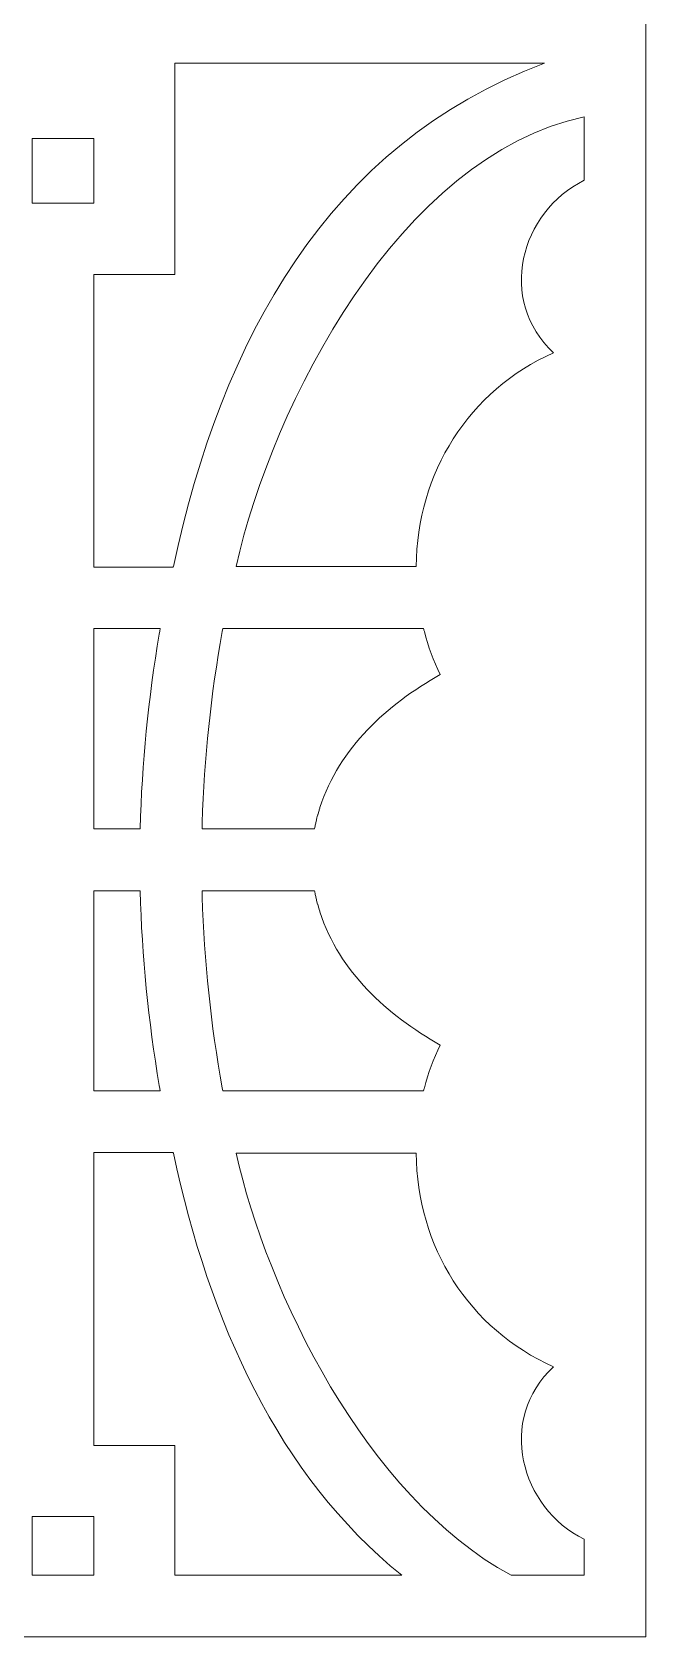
# Model space of a CAD drawing. Header units: centimetres. Extents: x -10 to 9.9, y -5 to 13.4.
# Drawn here: x 8.19 to 9.925, y -5 to -0.461 of the extents above; entities that cross this region are included whole.
import ezdxf

# ---------------------------------------------------------------- set-up
doc = ezdxf.new("R2010")
doc.units = ezdxf.units.CM
doc.header["$MEASUREMENT"] = 0
doc.layers.add('layer 1', color=7, linetype='Continuous')

msp = doc.modelspace()

# ---------------------------------------------------------------- linework, layer by layer
at = {"layer": 'layer 1', "color": 242, "lineweight": 9}
for points, knots in [([(0.17453, 13.44236), (0.17453, 13.44236), (0.34885, 13.44236), (0.34885, 13.44236), (0.34885, 13.44236), (0.34885, 13.44236), (9.75098, 13.44236), (9.75098, 13.44236), (9.75098, 13.44236), (9.75098, 13.44236), (9.9253, 13.44236), (9.9253, 13.44236), (9.9253, 13.44236), (9.9253, 13.44236), (9.9253, 13.26803), (9.9253, 13.26803), (9.9253, 13.26803), (9.9253, 13.26803), (9.9253, -4.82596), (9.9253, -4.82596), (9.9253, -4.82596), (9.9253, -4.82596), (9.9253, -5.00029), (9.9253, -5.00029), (9.9253, -5.00029), (9.9253, -5.00029), (9.75098, -5.00029), (9.75098, -5.00029), (9.75098, -5.00029), (9.75098, -5.00029), (0.34885, -5.00029), (0.34885, -5.00029), (0.34885, -5.00029), (0.34885, -5.00029), (0.17453, -5.00029), (0.17453, -5.00029), (0.17453, -5.00029), (0.17453, -5.00029), (0.17453, -4.82596), (0.17453, -4.82596), (0.17453, -4.82596), (0.17453, -4.82596), (0.17453, 13.26803), (0.17453, 13.26803), (0.17453, 13.26803), (0.17453, 13.26803), (0.17453, 13.44236), (0.17453, 13.44236)], [0, 0, 0, 0, 0.0769231, 0.0769231, 0.0769231, 0.0769231, 0.1538462, 0.1538462, 0.1538462, 0.1538462, 0.2307692, 0.2307692, 0.2307692, 0.2307692, 0.3076923, 0.3076923, 0.3076923, 0.3076923, 0.3846154, 0.3846154, 0.3846154, 0.3846154, 0.4615385, 0.4615385, 0.4615385, 0.4615385, 0.5384615, 0.5384615, 0.5384615, 0.5384615, 0.6153846, 0.6153846, 0.6153846, 0.6153846, 0.6923077, 0.6923077, 0.6923077, 0.6923077, 0.7692308, 0.7692308, 0.7692308, 0.7692308, 0.8461538, 0.8461538, 0.8461538, 0.8461538, 1, 1, 1, 1]), ([(8.3644, -1.14689), (8.3644, -1.14689), (8.36932, -1.14689), (8.36932, -1.14689), (8.36932, -1.14689), (8.36932, -1.14689), (8.36987, -1.14689), (8.36987, -1.14689), (8.36987, -1.14689), (8.36987, -1.14689), (8.37909, -1.14693), (8.37909, -1.14693), (8.37909, -1.14693), (8.37909, -1.14693), (8.37959, -1.14693), (8.37959, -1.14693), (8.37959, -1.14693), (8.37959, -1.14693), (8.38882, -1.14689), (8.38882, -1.14689), (8.38882, -1.14689), (8.38882, -1.14689), (8.38939, -1.14689), (8.38939, -1.14689), (8.38939, -1.14689), (8.38939, -1.14689), (8.39859, -1.14689), (8.39859, -1.14689), (8.39859, -1.14689), (8.39859, -1.14689), (8.3991, -1.14689), (8.3991, -1.14689), (8.3991, -1.14689), (8.3991, -1.14689), (8.40832, -1.14689), (8.40832, -1.14689), (8.40832, -1.14689), (8.40832, -1.14689), (8.40889, -1.14689), (8.40889, -1.14689), (8.40889, -1.14689), (8.40889, -1.14689), (8.4181, -1.14689), (8.4181, -1.14689), (8.4181, -1.14689), (8.4181, -1.14689), (8.41862, -1.14689), (8.41862, -1.14689), (8.41862, -1.14689), (8.41862, -1.14689), (8.42782, -1.14689), (8.42782, -1.14689), (8.42782, -1.14689), (8.42782, -1.14689), (8.42839, -1.14689), (8.42839, -1.14689), (8.42839, -1.14689), (8.42839, -1.14689), (8.43762, -1.14689), (8.43762, -1.14689), (8.43762, -1.14689), (8.43762, -1.14689), (8.43812, -1.14689), (8.43812, -1.14689), (8.43812, -1.14689), (8.43812, -1.14689), (8.44734, -1.14689), (8.44734, -1.14689), (8.44734, -1.14689), (8.44734, -1.14689), (8.44784, -1.14693), (8.44784, -1.14693), (8.44784, -1.14693), (8.44784, -1.14693), (8.45708, -1.14689), (8.45708, -1.14689), (8.45708, -1.14689), (8.45708, -1.14689), (8.45758, -1.14689), (8.45758, -1.14689), (8.45758, -1.14689), (8.45758, -1.14689), (8.4668, -1.14689), (8.4668, -1.14689), (8.4668, -1.14689), (8.4668, -1.14689), (8.46735, -1.14689), (8.46735, -1.14689), (8.46735, -1.14689), (8.46735, -1.14689), (8.47658, -1.14689), (8.47658, -1.14689), (8.47658, -1.14689), (8.47658, -1.14689), (8.47708, -1.14689), (8.47708, -1.14689), (8.47708, -1.14689), (8.47708, -1.14689), (8.48631, -1.14689), (8.48631, -1.14689), (8.48631, -1.14689), (8.48631, -1.14689), (8.48686, -1.14689), (8.48686, -1.14689), (8.48686, -1.14689), (8.48686, -1.14689), (8.49608, -1.14689), (8.49608, -1.14689), (8.49608, -1.14689), (8.49608, -1.14689), (8.49658, -1.14689), (8.49658, -1.14689), (8.49658, -1.14689), (8.49658, -1.14689), (8.50581, -1.14689), (8.50581, -1.14689), (8.50581, -1.14689), (8.50581, -1.14689), (8.50638, -1.14689), (8.50638, -1.14689), (8.50638, -1.14689), (8.50638, -1.14689), (8.51559, -1.14685), (8.51559, -1.14685), (8.51559, -1.14685), (8.51559, -1.14685), (8.5161, -1.14689), (8.5161, -1.14689), (8.5161, -1.14689), (8.5161, -1.14689), (8.52531, -1.14689), (8.52531, -1.14689), (8.52531, -1.14689), (8.52531, -1.14689), (8.52588, -1.14689), (8.52588, -1.14689), (8.52588, -1.14689), (8.52588, -1.14689), (8.53507, -1.14689), (8.53507, -1.14689), (8.53507, -1.14689), (8.53507, -1.14689), (8.53561, -1.14689), (8.53561, -1.14689), (8.53561, -1.14689), (8.53561, -1.14689), (8.54483, -1.14696), (8.54483, -1.14696), (8.54483, -1.14696), (8.54483, -1.14696), (8.54538, -1.14689), (8.54538, -1.14689), (8.54538, -1.14689), (8.54538, -1.14689), (8.55461, -1.14689), (8.55461, -1.14689), (8.55461, -1.14689), (8.55461, -1.14689), (8.55511, -1.14693), (8.55511, -1.14693), (8.55511, -1.14693), (8.55511, -1.14693), (8.56433, -1.14689), (8.56433, -1.14689), (8.56433, -1.14689), (8.56433, -1.14689), (8.56489, -1.14689), (8.56489, -1.14689), (8.56489, -1.14689), (8.56489, -1.14689), (8.57411, -1.14689), (8.57411, -1.14689), (8.57411, -1.14689), (8.57411, -1.14689), (8.57461, -1.14689), (8.57461, -1.14689), (8.57461, -1.14689), (8.57461, -1.14689), (8.58383, -1.14689), (8.58383, -1.14689), (8.58383, -1.14689), (8.58383, -1.14689), (8.58439, -1.14689), (8.58439, -1.14689), (8.58439, -1.14689), (8.58439, -1.14689), (8.59361, -1.14689), (8.59361, -1.14689), (8.59361, -1.14689), (8.59361, -1.14689), (8.59361, -1.14529), (8.59361, -1.14529), (8.59361, -1.14529), (8.59361, -1.14529), (8.59361, -0.54903), (8.59361, -0.54903), (8.59361, -0.54903), (8.59361, -0.54903), (9.6385, -0.54903), (9.6385, -0.54903), (9.6385, -0.54903), (9.02227, -0.78002), (8.72621, -1.33423), (8.58903, -1.97251), (8.58903, -1.97251), (8.58903, -1.97251), (8.58889, -1.97303), (8.58889, -1.97303), (8.58889, -1.97303), (8.58889, -1.97303), (8.58887, -1.97303), (8.58887, -1.97303), (8.58887, -1.97303), (8.58887, -1.97303), (8.58879, -1.97355), (8.58879, -1.97355), (8.58879, -1.97355), (8.58879, -1.97355), (8.58877, -1.97355), (8.58877, -1.97355), (8.58877, -1.97355), (8.58877, -1.97355), (8.58863, -1.97408), (8.58863, -1.97408), (8.58863, -1.97408), (8.58863, -1.97408), (8.58861, -1.97408), (8.58861, -1.97408), (8.58861, -1.97408), (8.58861, -1.97408), (8.3644, -1.97408), (8.3644, -1.97408), (8.3644, -1.97408), (8.3644, -1.97408), (8.3644, -1.14689), (8.3644, -1.14689)], [0, 0, 0, 0, 0.0166667, 0.0166667, 0.0166667, 0.0166667, 0.0333333, 0.0333333, 0.0333333, 0.0333333, 0.05, 0.05, 0.05, 0.05, 0.0666667, 0.0666667, 0.0666667, 0.0666667, 0.0833333, 0.0833333, 0.0833333, 0.0833333, 0.1, 0.1, 0.1, 0.1, 0.1166667, 0.1166667, 0.1166667, 0.1166667, 0.1333333, 0.1333333, 0.1333333, 0.1333333, 0.15, 0.15, 0.15, 0.15, 0.1666667, 0.1666667, 0.1666667, 0.1666667, 0.1833333, 0.1833333, 0.1833333, 0.1833333, 0.2, 0.2, 0.2, 0.2, 0.2166667, 0.2166667, 0.2166667, 0.2166667, 0.2333333, 0.2333333, 0.2333333, 0.2333333, 0.25, 0.25, 0.25, 0.25, 0.2666667, 0.2666667, 0.2666667, 0.2666667, 0.2833333, 0.2833333, 0.2833333, 0.2833333, 0.3, 0.3, 0.3, 0.3, 0.3166667, 0.3166667, 0.3166667, 0.3166667, 0.3333333, 0.3333333, 0.3333333, 0.3333333, 0.35, 0.35, 0.35, 0.35, 0.3666667, 0.3666667, 0.3666667, 0.3666667, 0.3833333, 0.3833333, 0.3833333, 0.3833333, 0.4, 0.4, 0.4, 0.4, 0.4166667, 0.4166667, 0.4166667, 0.4166667, 0.4333333, 0.4333333, 0.4333333, 0.4333333, 0.45, 0.45, 0.45, 0.45, 0.4666667, 0.4666667, 0.4666667, 0.4666667, 0.4833333, 0.4833333, 0.4833333, 0.4833333, 0.5, 0.5, 0.5, 0.5, 0.5166667, 0.5166667, 0.5166667, 0.5166667, 0.5333333, 0.5333333, 0.5333333, 0.5333333, 0.55, 0.55, 0.55, 0.55, 0.5666667, 0.5666667, 0.5666667, 0.5666667, 0.5833333, 0.5833333, 0.5833333, 0.5833333, 0.6, 0.6, 0.6, 0.6, 0.6166667, 0.6166667, 0.6166667, 0.6166667, 0.6333333, 0.6333333, 0.6333333, 0.6333333, 0.65, 0.65, 0.65, 0.65, 0.6666667, 0.6666667, 0.6666667, 0.6666667, 0.6833333, 0.6833333, 0.6833333, 0.6833333, 0.7, 0.7, 0.7, 0.7, 0.7166667, 0.7166667, 0.7166667, 0.7166667, 0.7333333, 0.7333333, 0.7333333, 0.7333333, 0.75, 0.75, 0.75, 0.75, 0.7666667, 0.7666667, 0.7666667, 0.7666667, 0.7833333, 0.7833333, 0.7833333, 0.7833333, 0.8, 0.8, 0.8, 0.8, 0.8166667, 0.8166667, 0.8166667, 0.8166667, 0.8333333, 0.8333333, 0.8333333, 0.8333333, 0.85, 0.85, 0.85, 0.85, 0.8666667, 0.8666667, 0.8666667, 0.8666667, 0.8833333, 0.8833333, 0.8833333, 0.8833333, 0.9, 0.9, 0.9, 0.9, 0.9166667, 0.9166667, 0.9166667, 0.9166667, 0.9333333, 0.9333333, 0.9333333, 0.9333333, 0.95, 0.95, 0.95, 0.95, 0.9666667, 0.9666667, 0.9666667, 0.9666667, 1, 1, 1, 1]), ([(9.75098, -0.88037), (9.75098, -0.88037), (9.75098, -0.7006), (9.75098, -0.7006), (9.75098, -0.7006), (9.22732, -0.81186), (8.86763, -1.51657), (8.7669, -1.97251), (8.7669, -1.97251), (8.7669, -1.97251), (9.27584, -1.97251), (9.27584, -1.97251), (9.27584, -1.97251), (9.27759, -1.70858), (9.42438, -1.47458), (9.66433, -1.36806), (9.66433, -1.36806), (9.66433, -1.36806), (9.66437, -1.36804), (9.66437, -1.36804), (9.66437, -1.36804), (9.50372, -1.22089), (9.57004, -0.96801), (9.75098, -0.88037)], [0, 0, 0, 0, 0.1428571, 0.1428571, 0.1428571, 0.1428571, 0.2857143, 0.2857143, 0.2857143, 0.2857143, 0.4285714, 0.4285714, 0.4285714, 0.4285714, 0.5714286, 0.5714286, 0.5714286, 0.5714286, 0.7142857, 0.7142857, 0.7142857, 0.7142857, 1, 1, 1, 1]), ([(8.36429, -0.76201), (8.36429, -0.76201), (8.36429, -0.94471), (8.36429, -0.94471), (8.36429, -0.94471), (8.36429, -0.94471), (8.18969, -0.94471), (8.18969, -0.94471), (8.18969, -0.94471), (8.18969, -0.94471), (8.18969, -0.76202), (8.18969, -0.76202), (8.18969, -0.76202), (8.18969, -0.76202), (8.36429, -0.76201), (8.36429, -0.76201)], [0, 0, 0, 0, 0.2, 0.2, 0.2, 0.2, 0.4, 0.4, 0.4, 0.4, 0.6, 0.6, 0.6, 0.6, 1, 1, 1, 1]), ([(8.3644, -2.71421), (8.3644, -2.71421), (8.3644, -2.69856), (8.3644, -2.69856), (8.3644, -2.69856), (8.3644, -2.69856), (8.3644, -2.67268), (8.3644, -2.67268), (8.3644, -2.67268), (8.3644, -2.67268), (8.3644, -2.64679), (8.3644, -2.64679), (8.3644, -2.64679), (8.3644, -2.64679), (8.36438, -2.62092), (8.36438, -2.62092), (8.36438, -2.62092), (8.36438, -2.62092), (8.3644, -2.59502), (8.3644, -2.59502), (8.3644, -2.59502), (8.3644, -2.59502), (8.3644, -2.56912), (8.3644, -2.56912), (8.3644, -2.56912), (8.3644, -2.56912), (8.36436, -2.54324), (8.36436, -2.54324), (8.36436, -2.54324), (8.36436, -2.54324), (8.3644, -2.51736), (8.3644, -2.51736), (8.3644, -2.51736), (8.3644, -2.51736), (8.36441, -2.49146), (8.36441, -2.49146), (8.36441, -2.49146), (8.36441, -2.49146), (8.3644, -2.46559), (8.3644, -2.46559), (8.3644, -2.46559), (8.3644, -2.46559), (8.3644, -2.4397), (8.3644, -2.4397), (8.3644, -2.4397), (8.3644, -2.4397), (8.3644, -2.41381), (8.3644, -2.41381), (8.3644, -2.41381), (8.3644, -2.41381), (8.3644, -2.38792), (8.3644, -2.38792), (8.3644, -2.38792), (8.3644, -2.38792), (8.3644, -2.36203), (8.3644, -2.36203), (8.3644, -2.36203), (8.3644, -2.36203), (8.3644, -2.33615), (8.3644, -2.33615), (8.3644, -2.33615), (8.3644, -2.33615), (8.3644, -2.31026), (8.3644, -2.31026), (8.3644, -2.31026), (8.3644, -2.31026), (8.36441, -2.28437), (8.36441, -2.28437), (8.36441, -2.28437), (8.36441, -2.28437), (8.3644, -2.2585), (8.3644, -2.2585), (8.3644, -2.2585), (8.3644, -2.2585), (8.3644, -2.23259), (8.3644, -2.23259), (8.3644, -2.23259), (8.3644, -2.23259), (8.36438, -2.20672), (8.36438, -2.20672), (8.36438, -2.20672), (8.36438, -2.20672), (8.3644, -2.18083), (8.3644, -2.18083), (8.3644, -2.18083), (8.3644, -2.18083), (8.3644, -2.15494), (8.3644, -2.15494), (8.3644, -2.15494), (8.3644, -2.15494), (8.3644, -2.14845), (8.3644, -2.14845), (8.3644, -2.14845), (8.3644, -2.14845), (8.55188, -2.1484), (8.55188, -2.1484), (8.55188, -2.1484), (8.55188, -2.1484), (8.55072, -2.15531), (8.55072, -2.15531), (8.55072, -2.15531), (8.55072, -2.15531), (8.55071, -2.15528), (8.55071, -2.15528), (8.55071, -2.15528), (8.55071, -2.15528), (8.55068, -2.15528), (8.55068, -2.15528), (8.55068, -2.15528), (8.55068, -2.15528), (8.55066, -2.15531), (8.55066, -2.15531), (8.55066, -2.15531), (8.55066, -2.15531), (8.5492, -2.16379), (8.5492, -2.16379), (8.5492, -2.16379), (8.5492, -2.16379), (8.54919, -2.16379), (8.54919, -2.16379), (8.54919, -2.16379), (8.54919, -2.16379), (8.54915, -2.16379), (8.54915, -2.16379), (8.54915, -2.16379), (8.54915, -2.16379), (8.54914, -2.16379), (8.54914, -2.16379), (8.54914, -2.16379), (8.51896, -2.34565), (8.49987, -2.53003), (8.49535, -2.71421), (8.49535, -2.71421), (8.49535, -2.71421), (8.49532, -2.71423), (8.49532, -2.71423), (8.49532, -2.71423), (8.49532, -2.71423), (8.3644, -2.71421), (8.3644, -2.71421)], [0, 0, 0, 0, 0.0277778, 0.0277778, 0.0277778, 0.0277778, 0.0555556, 0.0555556, 0.0555556, 0.0555556, 0.0833333, 0.0833333, 0.0833333, 0.0833333, 0.1111111, 0.1111111, 0.1111111, 0.1111111, 0.1388889, 0.1388889, 0.1388889, 0.1388889, 0.1666667, 0.1666667, 0.1666667, 0.1666667, 0.1944444, 0.1944444, 0.1944444, 0.1944444, 0.2222222, 0.2222222, 0.2222222, 0.2222222, 0.25, 0.25, 0.25, 0.25, 0.2777778, 0.2777778, 0.2777778, 0.2777778, 0.3055556, 0.3055556, 0.3055556, 0.3055556, 0.3333333, 0.3333333, 0.3333333, 0.3333333, 0.3611111, 0.3611111, 0.3611111, 0.3611111, 0.3888889, 0.3888889, 0.3888889, 0.3888889, 0.4166667, 0.4166667, 0.4166667, 0.4166667, 0.4444444, 0.4444444, 0.4444444, 0.4444444, 0.4722222, 0.4722222, 0.4722222, 0.4722222, 0.5, 0.5, 0.5, 0.5, 0.5277778, 0.5277778, 0.5277778, 0.5277778, 0.5555556, 0.5555556, 0.5555556, 0.5555556, 0.5833333, 0.5833333, 0.5833333, 0.5833333, 0.6111111, 0.6111111, 0.6111111, 0.6111111, 0.6388889, 0.6388889, 0.6388889, 0.6388889, 0.6666667, 0.6666667, 0.6666667, 0.6666667, 0.6944444, 0.6944444, 0.6944444, 0.6944444, 0.7222222, 0.7222222, 0.7222222, 0.7222222, 0.75, 0.75, 0.75, 0.75, 0.7777778, 0.7777778, 0.7777778, 0.7777778, 0.8055556, 0.8055556, 0.8055556, 0.8055556, 0.8333333, 0.8333333, 0.8333333, 0.8333333, 0.8611111, 0.8611111, 0.8611111, 0.8611111, 0.8888889, 0.8888889, 0.8888889, 0.8888889, 0.9166667, 0.9166667, 0.9166667, 0.9166667, 0.9444444, 0.9444444, 0.9444444, 0.9444444, 1, 1, 1, 1]), ([(9.34353, -2.27818), (9.19289, -2.36458), (9.05872, -2.48378), (9.00349, -2.65456), (9.00349, -2.65456), (9.00349, -2.65456), (9.00349, -2.65456), (9.00349, -2.65456), (9.00349, -2.65456), (9.00349, -2.65456), (9.00286, -2.65651), (9.00286, -2.65651), (9.00286, -2.65651), (9.00286, -2.65651), (9.00284, -2.65651), (9.00284, -2.65651), (9.00284, -2.65651), (9.00284, -2.65651), (9.00139, -2.66136), (9.00139, -2.66136), (9.00139, -2.66136), (9.00139, -2.66136), (9.00135, -2.66136), (9.00135, -2.66136), (9.00135, -2.66136), (9.00135, -2.66136), (9.0011, -2.66227), (9.0011, -2.66227), (9.0011, -2.66227), (9.0011, -2.66227), (9.00108, -2.66229), (9.00108, -2.66229), (9.00108, -2.66229), (9.00108, -2.66229), (9.00106, -2.66238), (9.00106, -2.66238), (9.00106, -2.66238), (9.00106, -2.66238), (9.00105, -2.66238), (9.00105, -2.66238), (9.00105, -2.66238), (9.00105, -2.66238), (8.99938, -2.66821), (8.99938, -2.66821), (8.99938, -2.66821), (8.99938, -2.66821), (8.99936, -2.66818), (8.99936, -2.66818), (8.99936, -2.66818), (8.99936, -2.66818), (8.99914, -2.66902), (8.99914, -2.66902), (8.99914, -2.66902), (8.99914, -2.66902), (8.99912, -2.66902), (8.99912, -2.66902), (8.99912, -2.66902), (8.99912, -2.66902), (8.99735, -2.67546), (8.99735, -2.67546), (8.99735, -2.67546), (8.99735, -2.67546), (8.99733, -2.67546), (8.99733, -2.67546), (8.99733, -2.67546), (8.99733, -2.67546), (8.99713, -2.67621), (8.99713, -2.67621), (8.99713, -2.67621), (8.99713, -2.67621), (8.99712, -2.67621), (8.99712, -2.67621), (8.99712, -2.67621), (8.99712, -2.67621), (8.99522, -2.68349), (8.99522, -2.68349), (8.99522, -2.68349), (8.99522, -2.68349), (8.99521, -2.68349), (8.99521, -2.68349), (8.99521, -2.68349), (8.99521, -2.68349), (8.99519, -2.68364), (8.99519, -2.68364), (8.99519, -2.68364), (8.99519, -2.68364), (8.99518, -2.68364), (8.99518, -2.68364), (8.99518, -2.68364), (8.99518, -2.68364), (8.99401, -2.68839), (8.99401, -2.68839), (8.99401, -2.68839), (8.99401, -2.68839), (8.99399, -2.68843), (8.99399, -2.68843), (8.99399, -2.68843), (8.99399, -2.68843), (8.9938, -2.68933), (8.9938, -2.68933), (8.9938, -2.68933), (8.9938, -2.68933), (8.99378, -2.6893), (8.99378, -2.6893), (8.99378, -2.6893), (8.99378, -2.6893), (8.99189, -2.69756), (8.99189, -2.69756), (8.99189, -2.69756), (8.99189, -2.69756), (8.99186, -2.69756), (8.99186, -2.69756), (8.99186, -2.69756), (8.99186, -2.69756), (8.99168, -2.69844), (8.99168, -2.69844), (8.99168, -2.69844), (8.99168, -2.69844), (8.99166, -2.69844), (8.99166, -2.69844), (8.99166, -2.69844), (8.99166, -2.69844), (8.99053, -2.70391), (8.99053, -2.70391), (8.99053, -2.70391), (8.99053, -2.70391), (8.9905, -2.70391), (8.9905, -2.70391), (8.9905, -2.70391), (8.9905, -2.70391), (8.99035, -2.70479), (8.99035, -2.70479), (8.99035, -2.70479), (8.99035, -2.70479), (8.99033, -2.70479), (8.99033, -2.70479), (8.99033, -2.70479), (8.99033, -2.70479), (8.99012, -2.70585), (8.99012, -2.70585), (8.99012, -2.70585), (8.99012, -2.70585), (8.9901, -2.70585), (8.9901, -2.70585), (8.9901, -2.70585), (8.9901, -2.70585), (8.98906, -2.71123), (8.98906, -2.71123), (8.98906, -2.71123), (8.98906, -2.71123), (8.98904, -2.71123), (8.98904, -2.71123), (8.98904, -2.71123), (8.98904, -2.71123), (8.98841, -2.71421), (8.98841, -2.71421), (8.98841, -2.71421), (8.98841, -2.71421), (8.98841, -2.71421), (8.98841, -2.71421), (8.98841, -2.71421), (8.98841, -2.71421), (8.98841, -2.71421), (8.98841, -2.71421), (8.98841, -2.71421), (8.98841, -2.71421), (8.67018, -2.71421), (8.67018, -2.71421), (8.67018, -2.71421), (8.67018, -2.71421), (8.6704, -2.7066), (8.6704, -2.7066), (8.6704, -2.7066), (8.6704, -2.7066), (8.67041, -2.7066), (8.67041, -2.7066), (8.67041, -2.7066), (8.67041, -2.7066), (8.67043, -2.7066), (8.67043, -2.7066), (8.67043, -2.7066), (8.67043, -2.7066), (8.67043, -2.70657), (8.67043, -2.70657), (8.67043, -2.70657), (8.67043, -2.70657), (8.67064, -2.69736), (8.67064, -2.69736), (8.67064, -2.69736), (8.67064, -2.69736), (8.67065, -2.69736), (8.67065, -2.69736), (8.67065, -2.69736), (8.67065, -2.69736), (8.67067, -2.6974), (8.67067, -2.6974), (8.67067, -2.6974), (8.67067, -2.6974), (8.67067, -2.69736), (8.67067, -2.69736), (8.67067, -2.69736), (8.67583, -2.51577), (8.69558, -2.3346), (8.72714, -2.15688), (8.72714, -2.15688), (8.72714, -2.15688), (8.72718, -2.15688), (8.72718, -2.15688), (8.72718, -2.15688), (8.72718, -2.15688), (8.72719, -2.1569), (8.72719, -2.1569), (8.72719, -2.1569), (8.72719, -2.1569), (8.72721, -2.15692), (8.72721, -2.15692), (8.72721, -2.15692), (8.72721, -2.15692), (8.72868, -2.1484), (8.72868, -2.1484), (8.72868, -2.1484), (8.72868, -2.1484), (8.7287, -2.1484), (8.7287, -2.1484), (8.7287, -2.1484), (8.7287, -2.1484), (8.72871, -2.1484), (8.72871, -2.1484), (8.72871, -2.1484), (8.72871, -2.1484), (8.72873, -2.1484), (8.72873, -2.1484), (8.72873, -2.1484), (8.72873, -2.1484), (9.29661, -2.1484), (9.29661, -2.1484), (9.29661, -2.1484), (9.29661, -2.1484), (9.29664, -2.1484), (9.29664, -2.1484), (9.29664, -2.1484), (9.29664, -2.1484), (9.29719, -2.15055), (9.29719, -2.15055), (9.29719, -2.15055), (9.29719, -2.15055), (9.29721, -2.15055), (9.29721, -2.15055), (9.29721, -2.15055), (9.29721, -2.15055), (9.29771, -2.15267), (9.29771, -2.15267), (9.29771, -2.15267), (9.29771, -2.15267), (9.29773, -2.15267), (9.29773, -2.15267), (9.29773, -2.15267), (9.29773, -2.15267), (9.29827, -2.15481), (9.29827, -2.15481), (9.29827, -2.15481), (9.29827, -2.15481), (9.29831, -2.15481), (9.29831, -2.15481), (9.29831, -2.15481), (9.29831, -2.15481), (9.29881, -2.15692), (9.29881, -2.15692), (9.29881, -2.15692), (9.29881, -2.15692), (9.29883, -2.15692), (9.29883, -2.15692), (9.29883, -2.15692), (9.30964, -2.19846), (9.32489, -2.23934), (9.34353, -2.27818)], [0, 0, 0, 0, 0.0142857, 0.0142857, 0.0142857, 0.0142857, 0.0285714, 0.0285714, 0.0285714, 0.0285714, 0.0428571, 0.0428571, 0.0428571, 0.0428571, 0.0571429, 0.0571429, 0.0571429, 0.0571429, 0.0714286, 0.0714286, 0.0714286, 0.0714286, 0.0857143, 0.0857143, 0.0857143, 0.0857143, 0.1, 0.1, 0.1, 0.1, 0.1142857, 0.1142857, 0.1142857, 0.1142857, 0.1285714, 0.1285714, 0.1285714, 0.1285714, 0.1428571, 0.1428571, 0.1428571, 0.1428571, 0.1571429, 0.1571429, 0.1571429, 0.1571429, 0.1714286, 0.1714286, 0.1714286, 0.1714286, 0.1857143, 0.1857143, 0.1857143, 0.1857143, 0.2, 0.2, 0.2, 0.2, 0.2142857, 0.2142857, 0.2142857, 0.2142857, 0.2285714, 0.2285714, 0.2285714, 0.2285714, 0.2428571, 0.2428571, 0.2428571, 0.2428571, 0.2571429, 0.2571429, 0.2571429, 0.2571429, 0.2714286, 0.2714286, 0.2714286, 0.2714286, 0.2857143, 0.2857143, 0.2857143, 0.2857143, 0.3, 0.3, 0.3, 0.3, 0.3142857, 0.3142857, 0.3142857, 0.3142857, 0.3285714, 0.3285714, 0.3285714, 0.3285714, 0.3428571, 0.3428571, 0.3428571, 0.3428571, 0.3571429, 0.3571429, 0.3571429, 0.3571429, 0.3714286, 0.3714286, 0.3714286, 0.3714286, 0.3857143, 0.3857143, 0.3857143, 0.3857143, 0.4, 0.4, 0.4, 0.4, 0.4142857, 0.4142857, 0.4142857, 0.4142857, 0.4285714, 0.4285714, 0.4285714, 0.4285714, 0.4428571, 0.4428571, 0.4428571, 0.4428571, 0.4571429, 0.4571429, 0.4571429, 0.4571429, 0.4714286, 0.4714286, 0.4714286, 0.4714286, 0.4857143, 0.4857143, 0.4857143, 0.4857143, 0.5, 0.5, 0.5, 0.5, 0.5142857, 0.5142857, 0.5142857, 0.5142857, 0.5285714, 0.5285714, 0.5285714, 0.5285714, 0.5428571, 0.5428571, 0.5428571, 0.5428571, 0.5571429, 0.5571429, 0.5571429, 0.5571429, 0.5714286, 0.5714286, 0.5714286, 0.5714286, 0.5857143, 0.5857143, 0.5857143, 0.5857143, 0.6, 0.6, 0.6, 0.6, 0.6142857, 0.6142857, 0.6142857, 0.6142857, 0.6285714, 0.6285714, 0.6285714, 0.6285714, 0.6428571, 0.6428571, 0.6428571, 0.6428571, 0.6571429, 0.6571429, 0.6571429, 0.6571429, 0.6714286, 0.6714286, 0.6714286, 0.6714286, 0.6857143, 0.6857143, 0.6857143, 0.6857143, 0.7, 0.7, 0.7, 0.7, 0.7142857, 0.7142857, 0.7142857, 0.7142857, 0.7285714, 0.7285714, 0.7285714, 0.7285714, 0.7428571, 0.7428571, 0.7428571, 0.7428571, 0.7571429, 0.7571429, 0.7571429, 0.7571429, 0.7714286, 0.7714286, 0.7714286, 0.7714286, 0.7857143, 0.7857143, 0.7857143, 0.7857143, 0.8, 0.8, 0.8, 0.8, 0.8142857, 0.8142857, 0.8142857, 0.8142857, 0.8285714, 0.8285714, 0.8285714, 0.8285714, 0.8428571, 0.8428571, 0.8428571, 0.8428571, 0.8571429, 0.8571429, 0.8571429, 0.8571429, 0.8714286, 0.8714286, 0.8714286, 0.8714286, 0.8857143, 0.8857143, 0.8857143, 0.8857143, 0.9, 0.9, 0.9, 0.9, 0.9142857, 0.9142857, 0.9142857, 0.9142857, 0.9285714, 0.9285714, 0.9285714, 0.9285714, 0.9428571, 0.9428571, 0.9428571, 0.9428571, 0.9571429, 0.9571429, 0.9571429, 0.9571429, 0.9714286, 0.9714286, 0.9714286, 0.9714286, 1, 1, 1, 1]), ([(8.3644, -3.45594), (8.3644, -3.45594), (8.3644, -3.44935), (8.3644, -3.44935), (8.3644, -3.44935), (8.3644, -3.44935), (8.36438, -3.42348), (8.36438, -3.42348), (8.36438, -3.42348), (8.36438, -3.42348), (8.3644, -3.39764), (8.3644, -3.39764), (8.3644, -3.39764), (8.3644, -3.39764), (8.3644, -3.37171), (8.3644, -3.37171), (8.3644, -3.37171), (8.3644, -3.37171), (8.3644, -3.34581), (8.3644, -3.34581), (8.3644, -3.34581), (8.3644, -3.34581), (8.3644, -3.31991), (8.3644, -3.31991), (8.3644, -3.31991), (8.3644, -3.31991), (8.3644, -3.29404), (8.3644, -3.29404), (8.3644, -3.29404), (8.3644, -3.29404), (8.3644, -3.26814), (8.3644, -3.26814), (8.3644, -3.26814), (8.3644, -3.26814), (8.3644, -3.24226), (8.3644, -3.24226), (8.3644, -3.24226), (8.3644, -3.24226), (8.3644, -3.21636), (8.3644, -3.21636), (8.3644, -3.21636), (8.3644, -3.21636), (8.3644, -3.19048), (8.3644, -3.19048), (8.3644, -3.19048), (8.3644, -3.19048), (8.3644, -3.1646), (8.3644, -3.1646), (8.3644, -3.1646), (8.3644, -3.1646), (8.36441, -3.13871), (8.36441, -3.13871), (8.36441, -3.13871), (8.36441, -3.13871), (8.3644, -3.1128), (8.3644, -3.1128), (8.3644, -3.1128), (8.3644, -3.1128), (8.36436, -3.08693), (8.36436, -3.08693), (8.36436, -3.08693), (8.36436, -3.08693), (8.3644, -3.06106), (8.3644, -3.06106), (8.3644, -3.06106), (8.3644, -3.06106), (8.3644, -3.03517), (8.3644, -3.03517), (8.3644, -3.03517), (8.3644, -3.03517), (8.3644, -3.00927), (8.3644, -3.00927), (8.3644, -3.00927), (8.3644, -3.00927), (8.36438, -2.98339), (8.36438, -2.98339), (8.36438, -2.98339), (8.36438, -2.98339), (8.3644, -2.95749), (8.3644, -2.95749), (8.3644, -2.95749), (8.3644, -2.95749), (8.3644, -2.93161), (8.3644, -2.93161), (8.3644, -2.93161), (8.3644, -2.93161), (8.3644, -2.90571), (8.3644, -2.90571), (8.3644, -2.90571), (8.3644, -2.90571), (8.3644, -2.89014), (8.3644, -2.89014), (8.3644, -2.89014), (8.3644, -2.89014), (8.49532, -2.89014), (8.49532, -2.89014), (8.49532, -2.89014), (8.49532, -2.89014), (8.49533, -2.89014), (8.49533, -2.89014), (8.49533, -2.89014), (8.49987, -3.07432), (8.51896, -3.25875), (8.54915, -3.44054), (8.54915, -3.44054), (8.54915, -3.44054), (8.54917, -3.44054), (8.54917, -3.44054), (8.54917, -3.44054), (8.54917, -3.44054), (8.54919, -3.44054), (8.54919, -3.44054), (8.54919, -3.44054), (8.54919, -3.44054), (8.5492, -3.44054), (8.5492, -3.44054), (8.5492, -3.44054), (8.5492, -3.44054), (8.55066, -3.44906), (8.55066, -3.44906), (8.55066, -3.44906), (8.55066, -3.44906), (8.55068, -3.44905), (8.55068, -3.44905), (8.55068, -3.44905), (8.55068, -3.44905), (8.55071, -3.44905), (8.55071, -3.44905), (8.55071, -3.44905), (8.55071, -3.44905), (8.55072, -3.44903), (8.55072, -3.44903), (8.55072, -3.44903), (8.55072, -3.44903), (8.55188, -3.45594), (8.55188, -3.45594), (8.55188, -3.45594), (8.55188, -3.45594), (8.3644, -3.45594), (8.3644, -3.45594)], [0, 0, 0, 0, 0.0277778, 0.0277778, 0.0277778, 0.0277778, 0.0555556, 0.0555556, 0.0555556, 0.0555556, 0.0833333, 0.0833333, 0.0833333, 0.0833333, 0.1111111, 0.1111111, 0.1111111, 0.1111111, 0.1388889, 0.1388889, 0.1388889, 0.1388889, 0.1666667, 0.1666667, 0.1666667, 0.1666667, 0.1944444, 0.1944444, 0.1944444, 0.1944444, 0.2222222, 0.2222222, 0.2222222, 0.2222222, 0.25, 0.25, 0.25, 0.25, 0.2777778, 0.2777778, 0.2777778, 0.2777778, 0.3055556, 0.3055556, 0.3055556, 0.3055556, 0.3333333, 0.3333333, 0.3333333, 0.3333333, 0.3611111, 0.3611111, 0.3611111, 0.3611111, 0.3888889, 0.3888889, 0.3888889, 0.3888889, 0.4166667, 0.4166667, 0.4166667, 0.4166667, 0.4444444, 0.4444444, 0.4444444, 0.4444444, 0.4722222, 0.4722222, 0.4722222, 0.4722222, 0.5, 0.5, 0.5, 0.5, 0.5277778, 0.5277778, 0.5277778, 0.5277778, 0.5555556, 0.5555556, 0.5555556, 0.5555556, 0.5833333, 0.5833333, 0.5833333, 0.5833333, 0.6111111, 0.6111111, 0.6111111, 0.6111111, 0.6388889, 0.6388889, 0.6388889, 0.6388889, 0.6666667, 0.6666667, 0.6666667, 0.6666667, 0.6944444, 0.6944444, 0.6944444, 0.6944444, 0.7222222, 0.7222222, 0.7222222, 0.7222222, 0.75, 0.75, 0.75, 0.75, 0.7777778, 0.7777778, 0.7777778, 0.7777778, 0.8055556, 0.8055556, 0.8055556, 0.8055556, 0.8333333, 0.8333333, 0.8333333, 0.8333333, 0.8611111, 0.8611111, 0.8611111, 0.8611111, 0.8888889, 0.8888889, 0.8888889, 0.8888889, 0.9166667, 0.9166667, 0.9166667, 0.9166667, 0.9444444, 0.9444444, 0.9444444, 0.9444444, 1, 1, 1, 1]), ([(9.34353, -3.32618), (9.19289, -3.23975), (9.05872, -3.12056), (9.00351, -2.94977), (9.00351, -2.94977), (9.00351, -2.94977), (9.00349, -2.94977), (9.00349, -2.94977), (9.00349, -2.94977), (9.00349, -2.94977), (9.00286, -2.94785), (9.00286, -2.94785), (9.00286, -2.94785), (9.00286, -2.94785), (9.00284, -2.94785), (9.00284, -2.94785), (9.00284, -2.94785), (9.00284, -2.94785), (9.00139, -2.94297), (9.00139, -2.94297), (9.00139, -2.94297), (9.00139, -2.94297), (9.00135, -2.94297), (9.00135, -2.94297), (9.00135, -2.94297), (9.00135, -2.94297), (9.0011, -2.94206), (9.0011, -2.94206), (9.0011, -2.94206), (9.0011, -2.94206), (9.0011, -2.94206), (9.0011, -2.94206), (9.0011, -2.94206), (9.0011, -2.94206), (9.00106, -2.94197), (9.00106, -2.94197), (9.00106, -2.94197), (9.00106, -2.94197), (9.00105, -2.94197), (9.00105, -2.94197), (9.00105, -2.94197), (9.00105, -2.94197), (8.99938, -2.93616), (8.99938, -2.93616), (8.99938, -2.93616), (8.99938, -2.93616), (8.99936, -2.93616), (8.99936, -2.93616), (8.99936, -2.93616), (8.99936, -2.93616), (8.99914, -2.9353), (8.99914, -2.9353), (8.99914, -2.9353), (8.99914, -2.9353), (8.99912, -2.93532), (8.99912, -2.93532), (8.99912, -2.93532), (8.99912, -2.93532), (8.99735, -2.92889), (8.99735, -2.92889), (8.99735, -2.92889), (8.99735, -2.92889), (8.99733, -2.92889), (8.99733, -2.92889), (8.99733, -2.92889), (8.99733, -2.92889), (8.99715, -2.92813), (8.99715, -2.92813), (8.99715, -2.92813), (8.99715, -2.92813), (8.99713, -2.92813), (8.99713, -2.92813), (8.99713, -2.92813), (8.99713, -2.92813), (8.99522, -2.92085), (8.99522, -2.92085), (8.99522, -2.92085), (8.99522, -2.92085), (8.99521, -2.92085), (8.99521, -2.92085), (8.99521, -2.92085), (8.99521, -2.92085), (8.99519, -2.92072), (8.99519, -2.92072), (8.99519, -2.92072), (8.99519, -2.92072), (8.99518, -2.92072), (8.99518, -2.92072), (8.99518, -2.92072), (8.99518, -2.92072), (8.99401, -2.91596), (8.99401, -2.91596), (8.99401, -2.91596), (8.99401, -2.91596), (8.99399, -2.91596), (8.99399, -2.91596), (8.99399, -2.91596), (8.99399, -2.91596), (8.9938, -2.91504), (8.9938, -2.91504), (8.9938, -2.91504), (8.9938, -2.91504), (8.99376, -2.91506), (8.99376, -2.91506), (8.99376, -2.91506), (8.99376, -2.91506), (8.99186, -2.90677), (8.99186, -2.90677), (8.99186, -2.90677), (8.99186, -2.90677), (8.99186, -2.90677), (8.99186, -2.90677), (8.99186, -2.90677), (8.99186, -2.90677), (8.99168, -2.90589), (8.99168, -2.90589), (8.99168, -2.90589), (8.99168, -2.90589), (8.99166, -2.90591), (8.99166, -2.90591), (8.99166, -2.90591), (8.99166, -2.90591), (8.99053, -2.90042), (8.99053, -2.90042), (8.99053, -2.90042), (8.99053, -2.90042), (8.9905, -2.90042), (8.9905, -2.90042), (8.9905, -2.90042), (8.9905, -2.90042), (8.99035, -2.89955), (8.99035, -2.89955), (8.99035, -2.89955), (8.99035, -2.89955), (8.99033, -2.89955), (8.99033, -2.89955), (8.99033, -2.89955), (8.99033, -2.89955), (8.99012, -2.89848), (8.99012, -2.89848), (8.99012, -2.89848), (8.99012, -2.89848), (8.9901, -2.89848), (8.9901, -2.89848), (8.9901, -2.89848), (8.9901, -2.89848), (8.98906, -2.89312), (8.98906, -2.89312), (8.98906, -2.89312), (8.98906, -2.89312), (8.98906, -2.89312), (8.98906, -2.89312), (8.98906, -2.89312), (8.98906, -2.89312), (8.98845, -2.89014), (8.98845, -2.89014), (8.98845, -2.89014), (8.98845, -2.89014), (8.98844, -2.89014), (8.98844, -2.89014), (8.98844, -2.89014), (8.98844, -2.89014), (8.98843, -2.89014), (8.98843, -2.89014), (8.98843, -2.89014), (8.98843, -2.89014), (8.6702, -2.89014), (8.6702, -2.89014), (8.6702, -2.89014), (8.6702, -2.89014), (8.6704, -2.89773), (8.6704, -2.89773), (8.6704, -2.89773), (8.6704, -2.89773), (8.67041, -2.89775), (8.67041, -2.89775), (8.67041, -2.89775), (8.67041, -2.89775), (8.67043, -2.89773), (8.67043, -2.89773), (8.67043, -2.89773), (8.67043, -2.89773), (8.67043, -2.89777), (8.67043, -2.89777), (8.67043, -2.89777), (8.67043, -2.89777), (8.67064, -2.90698), (8.67064, -2.90698), (8.67064, -2.90698), (8.67064, -2.90698), (8.67065, -2.90698), (8.67065, -2.90698), (8.67065, -2.90698), (8.67065, -2.90698), (8.67067, -2.90698), (8.67067, -2.90698), (8.67067, -2.90698), (8.67067, -2.90698), (8.67067, -2.90701), (8.67067, -2.90701), (8.67067, -2.90701), (8.67583, -3.08858), (8.69558, -3.26974), (8.72714, -3.44747), (8.72714, -3.44747), (8.72714, -3.44747), (8.72718, -3.44747), (8.72718, -3.44747), (8.72718, -3.44747), (8.72718, -3.44747), (8.72719, -3.44747), (8.72719, -3.44747), (8.72719, -3.44747), (8.72719, -3.44747), (8.72721, -3.44745), (8.72721, -3.44745), (8.72721, -3.44745), (8.72721, -3.44745), (8.72867, -3.45592), (8.72867, -3.45592), (8.72867, -3.45592), (8.72867, -3.45592), (8.7287, -3.45595), (8.7287, -3.45595), (8.7287, -3.45595), (8.7287, -3.45595), (8.72871, -3.45594), (8.72871, -3.45594), (8.72871, -3.45594), (8.72871, -3.45594), (8.72873, -3.45594), (8.72873, -3.45594), (8.72873, -3.45594), (8.72873, -3.45594), (9.29661, -3.45594), (9.29661, -3.45594), (9.29661, -3.45594), (9.29661, -3.45594), (9.29664, -3.45594), (9.29664, -3.45594), (9.29664, -3.45594), (9.29664, -3.45594), (9.29719, -3.4538), (9.29719, -3.4538), (9.29719, -3.4538), (9.29719, -3.4538), (9.29721, -3.4538), (9.29721, -3.4538), (9.29721, -3.4538), (9.29721, -3.4538), (9.29771, -3.45168), (9.29771, -3.45168), (9.29771, -3.45168), (9.29771, -3.45168), (9.29773, -3.45168), (9.29773, -3.45168), (9.29773, -3.45168), (9.29773, -3.45168), (9.29829, -3.44953), (9.29829, -3.44953), (9.29829, -3.44953), (9.29829, -3.44953), (9.29831, -3.44953), (9.29831, -3.44953), (9.29831, -3.44953), (9.29831, -3.44953), (9.29881, -3.44744), (9.29881, -3.44744), (9.29881, -3.44744), (9.29881, -3.44744), (9.29883, -3.44744), (9.29883, -3.44744), (9.29883, -3.44744), (9.30964, -3.40588), (9.32489, -3.36499), (9.34353, -3.32618)], [0, 0, 0, 0, 0.0142857, 0.0142857, 0.0142857, 0.0142857, 0.0285714, 0.0285714, 0.0285714, 0.0285714, 0.0428571, 0.0428571, 0.0428571, 0.0428571, 0.0571429, 0.0571429, 0.0571429, 0.0571429, 0.0714286, 0.0714286, 0.0714286, 0.0714286, 0.0857143, 0.0857143, 0.0857143, 0.0857143, 0.1, 0.1, 0.1, 0.1, 0.1142857, 0.1142857, 0.1142857, 0.1142857, 0.1285714, 0.1285714, 0.1285714, 0.1285714, 0.1428571, 0.1428571, 0.1428571, 0.1428571, 0.1571429, 0.1571429, 0.1571429, 0.1571429, 0.1714286, 0.1714286, 0.1714286, 0.1714286, 0.1857143, 0.1857143, 0.1857143, 0.1857143, 0.2, 0.2, 0.2, 0.2, 0.2142857, 0.2142857, 0.2142857, 0.2142857, 0.2285714, 0.2285714, 0.2285714, 0.2285714, 0.2428571, 0.2428571, 0.2428571, 0.2428571, 0.2571429, 0.2571429, 0.2571429, 0.2571429, 0.2714286, 0.2714286, 0.2714286, 0.2714286, 0.2857143, 0.2857143, 0.2857143, 0.2857143, 0.3, 0.3, 0.3, 0.3, 0.3142857, 0.3142857, 0.3142857, 0.3142857, 0.3285714, 0.3285714, 0.3285714, 0.3285714, 0.3428571, 0.3428571, 0.3428571, 0.3428571, 0.3571429, 0.3571429, 0.3571429, 0.3571429, 0.3714286, 0.3714286, 0.3714286, 0.3714286, 0.3857143, 0.3857143, 0.3857143, 0.3857143, 0.4, 0.4, 0.4, 0.4, 0.4142857, 0.4142857, 0.4142857, 0.4142857, 0.4285714, 0.4285714, 0.4285714, 0.4285714, 0.4428571, 0.4428571, 0.4428571, 0.4428571, 0.4571429, 0.4571429, 0.4571429, 0.4571429, 0.4714286, 0.4714286, 0.4714286, 0.4714286, 0.4857143, 0.4857143, 0.4857143, 0.4857143, 0.5, 0.5, 0.5, 0.5, 0.5142857, 0.5142857, 0.5142857, 0.5142857, 0.5285714, 0.5285714, 0.5285714, 0.5285714, 0.5428571, 0.5428571, 0.5428571, 0.5428571, 0.5571429, 0.5571429, 0.5571429, 0.5571429, 0.5714286, 0.5714286, 0.5714286, 0.5714286, 0.5857143, 0.5857143, 0.5857143, 0.5857143, 0.6, 0.6, 0.6, 0.6, 0.6142857, 0.6142857, 0.6142857, 0.6142857, 0.6285714, 0.6285714, 0.6285714, 0.6285714, 0.6428571, 0.6428571, 0.6428571, 0.6428571, 0.6571429, 0.6571429, 0.6571429, 0.6571429, 0.6714286, 0.6714286, 0.6714286, 0.6714286, 0.6857143, 0.6857143, 0.6857143, 0.6857143, 0.7, 0.7, 0.7, 0.7, 0.7142857, 0.7142857, 0.7142857, 0.7142857, 0.7285714, 0.7285714, 0.7285714, 0.7285714, 0.7428571, 0.7428571, 0.7428571, 0.7428571, 0.7571429, 0.7571429, 0.7571429, 0.7571429, 0.7714286, 0.7714286, 0.7714286, 0.7714286, 0.7857143, 0.7857143, 0.7857143, 0.7857143, 0.8, 0.8, 0.8, 0.8, 0.8142857, 0.8142857, 0.8142857, 0.8142857, 0.8285714, 0.8285714, 0.8285714, 0.8285714, 0.8428571, 0.8428571, 0.8428571, 0.8428571, 0.8571429, 0.8571429, 0.8571429, 0.8571429, 0.8714286, 0.8714286, 0.8714286, 0.8714286, 0.8857143, 0.8857143, 0.8857143, 0.8857143, 0.9, 0.9, 0.9, 0.9, 0.9142857, 0.9142857, 0.9142857, 0.9142857, 0.9285714, 0.9285714, 0.9285714, 0.9285714, 0.9428571, 0.9428571, 0.9428571, 0.9428571, 0.9571429, 0.9571429, 0.9571429, 0.9571429, 0.9714286, 0.9714286, 0.9714286, 0.9714286, 1, 1, 1, 1]), ([(8.59362, -4.82596), (8.59362, -4.82596), (9.23496, -4.82596), (9.23496, -4.82596), (9.23496, -4.82596), (8.8846, -4.54277), (8.69203, -4.11106), (8.58903, -3.63184), (8.58903, -3.63184), (8.58903, -3.63184), (8.58889, -3.63134), (8.58889, -3.63134), (8.58889, -3.63134), (8.58889, -3.63134), (8.58887, -3.63132), (8.58887, -3.63132), (8.58887, -3.63132), (8.58887, -3.63132), (8.58879, -3.63079), (8.58879, -3.63079), (8.58879, -3.63079), (8.58879, -3.63079), (8.58877, -3.63079), (8.58877, -3.63079), (8.58877, -3.63079), (8.58877, -3.63079), (8.58863, -3.63027), (8.58863, -3.63027), (8.58863, -3.63027), (8.58863, -3.63027), (8.58861, -3.63027), (8.58861, -3.63027), (8.58861, -3.63027), (8.58861, -3.63027), (8.3644, -3.63029), (8.3644, -3.63029), (8.3644, -3.63029), (8.3644, -3.63029), (8.3644, -4.45904), (8.3644, -4.45904), (8.3644, -4.45904), (8.3644, -4.45904), (8.58435, -4.45904), (8.58435, -4.45904), (8.58435, -4.45904), (8.58435, -4.45904), (8.59361, -4.45904), (8.59361, -4.45904), (8.59361, -4.45904), (8.59361, -4.45904), (8.59362, -4.82596), (8.59362, -4.82596)], [0, 0, 0, 0, 0.0714286, 0.0714286, 0.0714286, 0.0714286, 0.1428571, 0.1428571, 0.1428571, 0.1428571, 0.2142857, 0.2142857, 0.2142857, 0.2142857, 0.2857143, 0.2857143, 0.2857143, 0.2857143, 0.3571429, 0.3571429, 0.3571429, 0.3571429, 0.4285714, 0.4285714, 0.4285714, 0.4285714, 0.5, 0.5, 0.5, 0.5, 0.5714286, 0.5714286, 0.5714286, 0.5714286, 0.6428571, 0.6428571, 0.6428571, 0.6428571, 0.7142857, 0.7142857, 0.7142857, 0.7142857, 0.7857143, 0.7857143, 0.7857143, 0.7857143, 0.8571429, 0.8571429, 0.8571429, 0.8571429, 1, 1, 1, 1]), ([(9.54392, -4.82596), (9.54392, -4.82596), (9.75098, -4.82596), (9.75098, -4.82596), (9.75098, -4.82596), (9.75098, -4.82596), (9.75098, -4.72395), (9.75098, -4.72395), (9.75098, -4.72395), (9.57002, -4.6363), (9.50372, -4.38343), (9.66437, -4.23627), (9.66437, -4.23627), (9.66437, -4.23627), (9.66435, -4.23627), (9.66435, -4.23627), (9.66435, -4.23627), (9.42436, -4.12977), (9.27759, -3.89577), (9.27584, -3.63184), (9.27584, -3.63184), (9.27584, -3.63184), (8.7669, -3.63184), (8.7669, -3.63184), (8.7669, -3.63184), (8.85374, -4.02489), (9.13301, -4.60273), (9.54392, -4.82596)], [0, 0, 0, 0, 0.125, 0.125, 0.125, 0.125, 0.25, 0.25, 0.25, 0.25, 0.375, 0.375, 0.375, 0.375, 0.5, 0.5, 0.5, 0.5, 0.625, 0.625, 0.625, 0.625, 0.75, 0.75, 0.75, 0.75, 1, 1, 1, 1]), ([(8.18969, -4.82596), (8.18969, -4.82596), (8.36429, -4.82596), (8.36429, -4.82596), (8.36429, -4.82596), (8.36429, -4.82596), (8.36429, -4.65965), (8.36429, -4.65965), (8.36429, -4.65965), (8.36429, -4.65965), (8.18969, -4.65965), (8.18969, -4.65965), (8.18969, -4.65965), (8.18969, -4.65965), (8.18969, -4.82596), (8.18969, -4.82596)], [0, 0, 0, 0, 0.2, 0.2, 0.2, 0.2, 0.4, 0.4, 0.4, 0.4, 0.6, 0.6, 0.6, 0.6, 1, 1, 1, 1])]:
    msp.add_open_spline(points, degree=3, knots=knots, dxfattribs=at)

doc.saveas('drawing.dxf')
